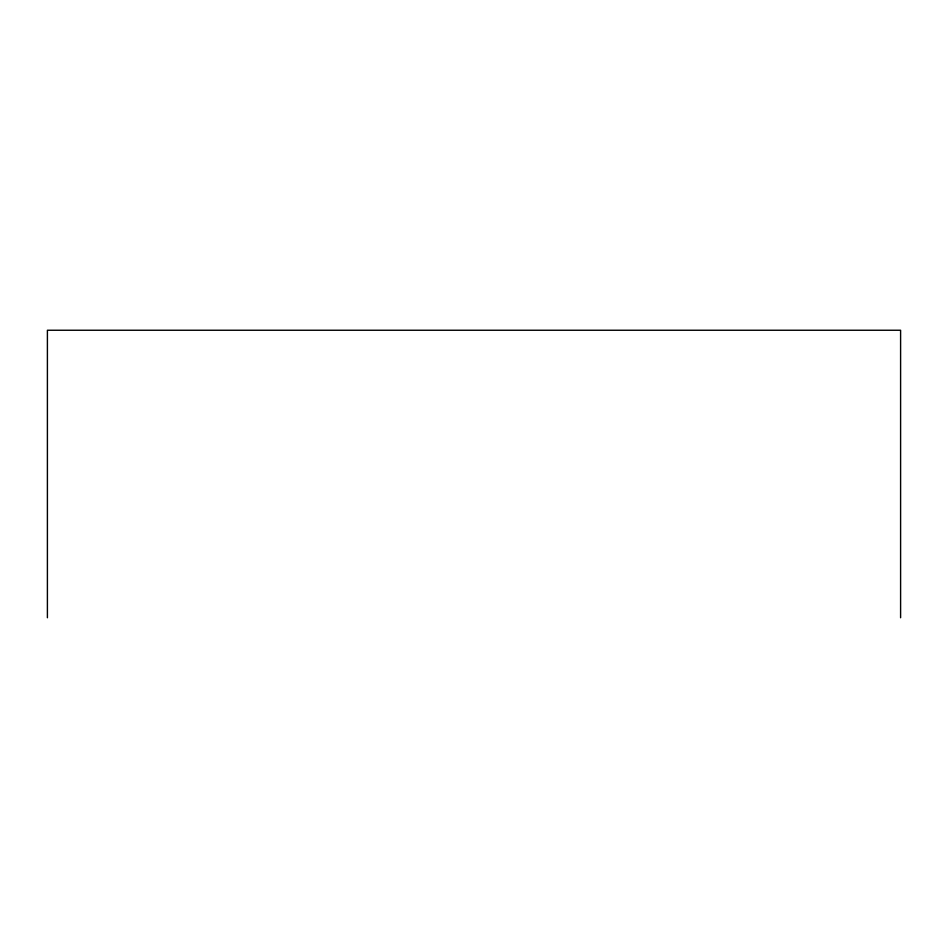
<?xml version="1.0" encoding="UTF-8"?>
<svg xmlns="http://www.w3.org/2000/svg" width="948" height="948" viewBox="0 0 948 948"><rect width="100%" height="100%" fill="white"/><g stroke="black" fill="none" stroke-linecap="round" stroke-linejoin="round"><path stroke-width="1.42" d="M900.6 617.752L900.6 330.248L47.4 330.248L47.4 617.752"/></g></svg>
